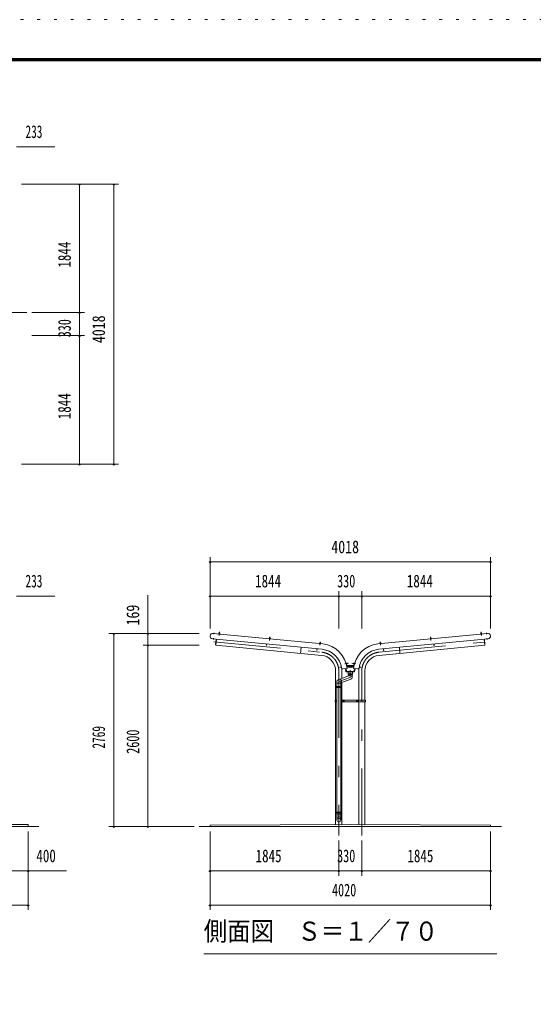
# Model space of a CAD drawing. Units: millimetres, scale not verified, with parts at other scales. Extents: x -31991 to 32006, y -14700 to 14700.
# Drawn here: x 3850 to 11216, y 748 to 14700 of the extents above; entities that cross this region are included whole.
import ezdxf
from ezdxf.enums import TextEntityAlignment as Align

# ---------------------------------------------------------------- set-up
doc = ezdxf.new("R2010")
doc.units = ezdxf.units.MM
doc.header["$LTSCALE"] = 80
doc.linetypes.add('USER3', pattern=[24, 12, -5, 2, -5])
doc.linetypes.add('USER4', pattern=[3, 0.5, -2.5])
for name, color, linetype, lineweight in [('0-2_1-07BOLD', 7, 'Continuous', 18), ('0-3_1-27CENTER', 3, 'USER3', 18), ('0-5_1-57DIM', 3, 'Continuous', 18), ('0-C_F-F1PAPER', 5, 'Continuous', 18), ('0-D_F-E_J_ADD', 5, 'USER4', 18)]:
    doc.layers.add(name, color=color, linetype=linetype, lineweight=lineweight)
doc.styles.add('ＭＳ ゴシック', font='')
doc.styles.get('ＭＳ ゴシック').set_extended_font_data('MS Gothic')

msp = doc.modelspace()

# ---------------------------------------------------------------- linework, layer by layer
at = {"layer": '0-2_1-07BOLD'}
for p, q in [((8195.16, 5746.03), (6622.03, 5897.51)), ((6712.1, 5899.61), (6711.61, 5894.51)), ((6713.24, 5908.86), (6712.39, 5900.09)), ((6718.07, 5893.89), (6718.56, 5898.99)), ((8985.09, 5746.03), (10558.23, 5897.51)), ((10467.02, 5908.86), (10461.05, 5908.29)), ((10462.18, 5893.89), (10461.69, 5898.99)), ((10468.15, 5899.61), (10468.64, 5894.51)), ((6614.65, 5820.87), (8187.48, 5669.41)), ((7433.76, 5830.12), (7433.27, 5825.02)), ((7434.9, 5839.37), (7434.05, 5830.6)), ((7439.73, 5824.4), (7440.22, 5829.5)), ((7440.03, 5830.02), (7440.87, 5838.8)), ((8155.42, 5760.64), (8154.93, 5755.54)), ((8156.56, 5769.88), (8162.53, 5769.31)), ((8161.4, 5754.91), (8161.89, 5760.01)), ((10565.6, 5820.87), (8992.78, 5669.41)), ((9023.69, 5769.88), (9017.72, 5769.31)), ((9018.86, 5754.91), (9018.37, 5760.01)), ((9024.83, 5760.64), (9025.32, 5755.54)), ((9740.52, 5824.4), (9740.03, 5829.5)), ((9745.36, 5839.37), (9746.2, 5830.6)), ((9746.49, 5830.12), (9746.98, 5825.02)), ((7886.46, 5698.4), (7878.12, 5611.71)), ((9293.79, 5698.4), (9302.13, 5611.71)), ((8535.13, 5468.02), (8540.17, 5468.91)), ((8541.3, 5462.51), (8536.25, 5461.62)), ((8550.43, 5464.38), (8541.75, 5462.85)), ((8629.83, 5464.38), (8638.51, 5462.85)), ((8638.96, 5462.51), (8644, 5461.62)), ((8645.13, 5468.02), (8640.08, 5468.91)), ((8380.58, 5135.54), (8380.58, 5358.54)), ((8469.68, 5358.54), (8469.68, 5252.4)), ((8481.02, 5387.84), (8543.11, 5393.43)), ((8529.23, 5392.18), (8534.51, 5352.66)), ((8534.5, 5352.66), (8645.75, 5352.66)), ((8536.56, 5437.66), (8643.7, 5437.66)), ((8640.89, 5422.66), (8539.36, 5422.66)), ((8560.13, 5345.36), (8560.13, 5318.36)), ((8562.62, 5308.24), (8562.62, 5318.36)), ((8617.63, 5318.36), (8617.63, 5308.24)), ((8637.14, 5393.43), (8699.24, 5387.84)), ((8645.75, 5352.66), (8651.03, 5392.18)), ((8710.57, 5358.54), (8710.57, 4940.54)), ((8799.68, 4940.54), (8799.68, 5358.54)), ((8397.62, 5184.47), (8452.62, 5184.47)), ((8397.63, 5206.92), (8397.63, 5135.54)), ((8580.72, 5292.82), (8415.72, 5232.76)), ((8452.62, 5187.67), (8599.53, 5241.14)), ((8452.62, 5135.54), (8452.62, 5206.92)), ((8469.68, 5193.88), (8469.68, 5135.54)), ((8380.58, 4940.54), (8380.58, 5119.54)), ((8396.02, 5135.54), (8396.02, 5119.54)), ((8397.63, 5119.54), (8397.63, 3335.54)), ((8452.63, 3335.54), (8452.63, 5119.54)), ((8454.22, 5119.54), (8454.22, 5135.54)), ((8469.68, 5119.54), (8469.68, 4940.54)), ((8378.98, 4927.54), (8372.88, 4927.54)), ((8378.98, 4914.54), (8378.98, 4940.54)), ((8380.58, 3335.54), (8380.58, 4914.54)), ((8469.68, 4914.54), (8469.68, 3335.54)), ((8471.28, 4940.54), (8471.28, 4914.54)), ((8501.28, 4940.54), (8501.28, 4914.54)), ((8678.98, 4914.54), (8678.98, 4940.54)), ((8708.98, 4940.54), (8708.98, 4914.54)), ((8710.57, 4914.54), (8710.57, 3156.94)), ((8799.68, 3156.5), (8799.68, 4914.54)), ((8801.28, 4914.54), (8801.28, 4940.54)), ((8807.38, 4927.54), (8801.28, 4927.54)), ((8380.58, 3319.54), (8380.58, 3156.14)), ((8396.02, 3335.54), (8396.02, 3319.54)), ((8397.62, 3319.54), (8397.62, 3294.08)), ((8452.62, 3319.54), (8452.62, 3294.08)), ((8454.22, 3319.54), (8454.22, 3335.54)), ((8469.68, 3156.56), (8469.68, 3319.54)), ((-7174.87, 3127.54), (4125.13, 3127.54)), ((3975.13, 3127.54), (3975.13, 3157.54)), ((10755.13, 3127.54), (6425.13, 3127.54))]:
    msp.add_line(p, q, dxfattribs=at)
for points in [[(6706.87, 5894.97), (6706.72, 5893.38), (6722.65, 5891.84), (6722.81, 5893.43)], [(10473.38, 5894.97), (10457.45, 5893.43), (10457.6, 5891.84), (10473.53, 5893.38)], [(7444.47, 5823.95), (7444.31, 5822.35), (7428.39, 5823.89), (7428.54, 5825.48)], [(7434.9, 5839.37), (7440.87, 5838.8), (7440.42, 5839.34), (7435.45, 5839.82)], [(8150.05, 5754.4), (8150.2, 5755.99), (8166.13, 5754.46), (8165.97, 5752.86)], [(9030.21, 5754.4), (9014.28, 5752.86), (9014.13, 5754.46), (9030.06, 5755.99)], [(9735.79, 5823.95), (9735.94, 5822.35), (9751.87, 5823.89), (9751.72, 5825.48)], [(8534.3, 5472.7), (8537.08, 5456.94), (8535.5, 5456.67), (8532.72, 5472.42)], [(8643.18, 5456.94), (8644.75, 5456.67), (8647.53, 5472.42), (8645.96, 5472.7)], [(8378.98, 5119.54), (8378.98, 5135.54), (8471.28, 5135.54), (8471.28, 5119.54)], [(8481.16, 4930.43), (8486.15, 4933.31), (8491.15, 4930.43), (8491.15, 4924.66), (8486.15, 4921.77), (8481.16, 4924.66)], [(8699.1, 4924.66), (8699.1, 4930.43), (8694.1, 4933.31), (8689.1, 4930.43), (8689.1, 4924.66), (8694.1, 4921.77)], [(8471.28, 3319.54), (8378.98, 3319.54), (8378.98, 3335.54), (8471.28, 3335.54)]]:
    msp.add_lwpolyline(points, close=True, dxfattribs=at)
for points in [[(6708.38, 5894.83), (6708.87, 5899.92), (6709.78, 5900.34), (6720.97, 5899.26), (6721.8, 5898.68), (6721.3, 5893.58)], [(6718.36, 5899.51), (6719.21, 5908.29), (6713.24, 5908.86), (6713.78, 5909.31), (6718.76, 5908.83), (6719.21, 5908.29)], [(10471.88, 5894.83), (10471.39, 5899.92), (10470.47, 5900.34), (10459.28, 5899.26), (10458.46, 5898.68), (10458.95, 5893.58)], [(10461.89, 5899.51), (10461.05, 5908.29), (10461.5, 5908.83), (10466.47, 5909.31), (10467.02, 5908.86), (10467.86, 5900.09)], [(6668.9, 5815.64), (6660.85, 5732.03), (6664.03, 5731.72)], [(8176.74, 5582.95), (6663.74, 5728.64), (6672.09, 5815.34)], [(7393.74, 5745.84), (7391.54, 5722.95), (7388.36, 5723.26), (7390.56, 5746.15)], [(7430.04, 5825.34), (7430.53, 5830.43), (7431.44, 5830.85), (7442.64, 5829.77), (7443.46, 5829.19), (7442.97, 5824.09)], [(8151.7, 5755.85), (8152.19, 5760.95), (8153.1, 5761.36), (8164.3, 5760.28), (8165.12, 5759.7), (8164.63, 5754.6)], [(8161.69, 5760.53), (8162.53, 5769.31), (8162.08, 5769.86), (8157.11, 5770.33), (8156.56, 5769.88), (8155.72, 5761.11)], [(9003.52, 5582.95), (10516.52, 5728.64), (10508.17, 5815.34)], [(9028.56, 5755.85), (9028.07, 5760.95), (9027.15, 5761.36), (9015.95, 5760.28), (9015.14, 5759.7), (9015.63, 5754.6)], [(9018.56, 5760.53), (9017.72, 5769.31), (9018.17, 5769.86), (9023.15, 5770.33), (9023.69, 5769.88), (9024.54, 5761.11)], [(9750.22, 5825.34), (9749.73, 5830.43), (9748.81, 5830.85), (9737.62, 5829.77), (9736.8, 5829.19), (9737.29, 5824.09)], [(9740.23, 5830.02), (9739.39, 5838.8), (9739.83, 5839.34), (9744.81, 5839.82), (9745.36, 5839.37), (9739.39, 5838.8)], [(9786.51, 5745.84), (9788.71, 5722.95), (9791.9, 5723.26), (9789.7, 5746.15)], [(10511.36, 5815.64), (10519.41, 5732.03), (10516.22, 5731.72)], [(8115.4, 5676.35), (8113.2, 5653.47), (8110.02, 5653.77), (8112.22, 5676.66)], [(9064.85, 5676.35), (9067.05, 5653.47), (9070.24, 5653.77), (9068.03, 5676.66)], [(8536.82, 5458.43), (8541.87, 5459.32), (8542.21, 5460.26), (8540.25, 5471.34), (8539.6, 5472.11), (8534.56, 5471.22)], [(8540.71, 5468.75), (8549.39, 5470.29), (8550.43, 5464.38), (8550.84, 5464.96), (8549.97, 5469.88), (8549.39, 5470.29)], [(8639.55, 5468.75), (8630.87, 5470.29), (8629.83, 5464.38), (8629.42, 5464.96), (8630.29, 5469.88), (8630.87, 5470.29)], [(8643.44, 5458.43), (8638.39, 5459.32), (8638.05, 5460.26), (8640, 5471.34), (8640.65, 5472.11), (8645.69, 5471.22)], [(8462.86, 5413.19), (8440.21, 5409.2), (8439.66, 5412.35), (8462.28, 5416.34)], [(8658.3, 5391.52), (8652.14, 5345.36), (8528.11, 5345.36), (8521.95, 5391.52)], [(8540.14, 5417.83), (8590.13, 5406.27), (8640.12, 5417.83)], [(8560.13, 5318.36), (8620.13, 5318.36), (8620.13, 5345.36)], [(8617.63, 5266.98), (8617.63, 5286.25), (8619.63, 5308.24), (8560.62, 5308.24), (8562.63, 5286.24)], [(8717.39, 5413.19), (8740.04, 5409.2), (8740.6, 5412.35), (8717.97, 5416.34)], [(8397.63, 4914.54), (8372.88, 4914.54), (8372.88, 4940.54), (8397.63, 4940.54)], [(8452.63, 4914.54), (8807.38, 4914.54), (8807.38, 4940.54), (8452.63, 4940.54)], [(8395.62, 3294.08), (8454.62, 3294.08), (8452.62, 3244.42), (8452.62, 3218.57)], [(8397.63, 3218.57), (8397.63, 3244.42), (8395.62, 3294.08)], [(3975.13, 3157.54), (-7024.87, 3157.54), (-7024.87, 3127.54)], [(6580.13, 3127.54), (6580.13, 3147.54), (8590.13, 3157.54), (10600.13, 3147.54), (10600.13, 3127.54)]]:
    msp.add_lwpolyline(points, dxfattribs=at)
for centre, radius in [((8486.15, 4927.54), 6.25), ((8486.15, 4927.54), 4.9), ((8694.1, 4927.54), 6.25), ((8694.1, 4927.54), 4.9)]:
    msp.add_circle(centre, radius, dxfattribs=at)
for centre, radius, start, end in [((6619.75, 5859.15), 38.62, 82.41238, 262.41238), ((6707.53, 5891.29), 2, 84.4998, 264.4998), ((6710.25, 5897.41), 2.88, 50.11574, 110.11574), ((6714.35, 5889.1), 10.75, 66.91203, 102.08795), ((6719.95, 5896.47), 2.88, 58.88425, 118.88425), ((6721.46, 5889.94), 2, 264.50061, 84.50061), ((10458.79, 5889.94), 2, 95.49939, 275.49939), ((10460.3, 5896.47), 2.88, 61.11575, 121.11575), ((10465.9, 5889.1), 10.75, 77.91205, 113.08797), ((10470, 5897.41), 2.88, 69.88426, 129.88426), ((10472.73, 5891.29), 2, 275.5002, 95.5002), ((10560.5, 5859.15), 38.62, 277.58762, 97.58762), ((7429.19, 5821.8), 2, 84.4998, 264.4998), ((7431.91, 5827.92), 2.88, 50.11574, 110.11574), ((7436.01, 5819.61), 10.75, 66.91203, 102.08795), ((7441.61, 5826.98), 2.88, 58.88425, 118.88425), ((7443.12, 5820.46), 2, 264.50061, 84.50061), ((8150.85, 5752.31), 2, 84.4998, 264.4998), ((8153.58, 5758.43), 2.88, 50.11574, 110.11574), ((8157.67, 5750.12), 10.75, 66.91203, 102.08795), ((8163.28, 5757.49), 2.88, 58.88425, 118.88425), ((8164.78, 5750.97), 2, 264.50061, 84.50061), ((8155.13, 5358.54), 389.55, 5.13863, 84.10165), ((9025.13, 5358.54), 389.55, 95.89835, 174.86137), ((9015.47, 5750.97), 2, 95.49939, 275.49939), ((9016.98, 5757.49), 2.88, 61.11575, 121.11575), ((9022.58, 5750.12), 10.75, 77.91205, 113.08797), ((9026.67, 5758.43), 2.88, 69.88426, 129.88426), ((9029.4, 5752.31), 2, 275.5002, 95.5002), ((9737.13, 5820.46), 2, 95.49939, 275.49939), ((9738.64, 5826.98), 2.88, 61.11575, 121.11575), ((9744.24, 5819.61), 10.75, 77.91205, 113.08797), ((9748.34, 5827.92), 2.88, 69.88426, 129.88426), ((9751.07, 5821.8), 2, 275.5002, 95.5002), ((8155.13, 5358.54), 225.45, 0, 84.50003), ((8155.13, 5358.54), 312.55, 7.76237, 84.05869), ((9025.13, 5358.54), 312.55, 95.94131, 172.23763), ((9025.13, 5358.54), 225.45, 95.49997, 180), ((8530.55, 5471.02), 2.38, 10.01471, 190.01471), ((8533.67, 5457.36), 1.68, 190.00774, 10.00774), ((8537.55, 5470.1), 2.88, 335.62325, 35.62325), ((8530.64, 5463.93), 10.75, 352.41954, 27.59546), ((8539.25, 5460.5), 2.88, 344.39175, 44.39175), ((8641.01, 5460.5), 2.88, 135.60825, 195.60825), ((8649.61, 5463.93), 10.75, 152.40454, 187.58046), ((8642.7, 5470.1), 2.88, 144.37675, 204.37675), ((8646.58, 5457.36), 1.68, 169.99226, 349.99226), ((8649.7, 5471.02), 2.38, 349.98529, 169.98529), ((8479.67, 5402.78), 15, 187.76337, 275.1433), ((8155.13, 5358.54), 314.55, 0, 6.42661), ((8700.58, 5402.78), 15, 264.8567, 352.23663), ((9025.13, 5358.54), 314.55, 173.57339, 180), ((8425.13, 5206.92), 27.5, 110.0018, 180), ((8421.33, 5205.54), 44.27, 341.60916, 58.39587), ((8590.13, 5266.98), 27.5, 289.99896, 110.00061), ((8425.13, 3243.44), 27.55, 3.55867, 176.44133), ((8425.13, 3216.86), 27.55, 3.55867, 176.44133), ((8425.13, 3220.28), 27.55, 183.56303, 356.43697)]:
    msp.add_arc(centre, radius, start, end, dxfattribs=at)
at = {"layer": '0-3_1-27CENTER'}
for p, q in [((3955.13, 10496.54), (-7004.87, 10496.54)), ((-7004.87, 10166.54), (3955.13, 10166.54)), ((6638.85, 5906.31), (6637.17, 5888.85)), ((6712.14, 5866.17), (6717.1, 5917.69)), ((10463.15, 5917.69), (10468.11, 5866.17)), ((10543.09, 5888.85), (10541.41, 5906.31)), ((6631.63, 5831.29), (6629.61, 5810.38)), ((6634.96, 5776.16), (8181.01, 5627.3)), ((7433.8, 5796.68), (7438.77, 5848.2)), ((8155.46, 5727.19), (8160.42, 5778.71)), ((8999.25, 5627.3), (10545.29, 5776.16)), ((9019.83, 5778.71), (9024.79, 5727.19)), ((9741.49, 5848.2), (9746.45, 5796.68)), ((10550.64, 5810.38), (10548.63, 5831.29)), ((8566.65, 5470.28), (8509.81, 5460.26)), ((8670.44, 5460.26), (8613.61, 5470.28)), ((8425.13, 5358.54), (8425.13, 2998.86)), ((8755.13, 2998.86), (8755.13, 5358.54)), ((8498.65, 4927.54), (8473.65, 4927.54)), ((8486.15, 4940.04), (8486.15, 4915.04)), ((8706.6, 4927.54), (8681.6, 4927.54)), ((8694.1, 4940.04), (8694.1, 4915.04))]:
    msp.add_line(p, q, dxfattribs=at)
msp.add_lwpolyline([(8590.13, 5370.96), (8590.13, 5266.98), (8425.13, 5206.92)], dxfattribs=at)
for centre, start, end in [((8155.13, 5358.54), 0, 84.50003), ((9025.13, 5358.54), 95.49997, 180)]:
    msp.add_arc(centre, 270, start, end, dxfattribs=at)
at = {"layer": '0-5_1-57DIM'}
for p, q in [((3808.13, 12875.53), (4357.63, 12875.53)), ((3878.13, 12340.54), (5270.13, 12340.54)), ((4724.13, 12340.54), (4696.13, 12340.54)), ((4710.13, 12340.54), (4710.13, 10496.54)), ((5214.13, 12340.54), (5186.13, 12340.54)), ((5200.13, 12340.54), (5200.13, 8322.54)), ((4780.13, 10496.54), (4025.13, 10496.54)), ((4724.13, 10496.54), (4696.13, 10496.54)), ((4710.13, 10496.54), (4710.13, 10166.54)), ((4025.13, 10166.54), (4780.13, 10166.54)), ((4724.13, 10166.54), (4696.13, 10166.54)), ((4710.13, 10166.54), (4710.13, 8322.54)), ((3878.13, 8322.54), (5270.13, 8322.54)), ((4724.13, 8322.54), (4696.13, 8322.54)), ((5214.13, 8322.54), (5186.13, 8322.54)), ((6581.13, 5966.54), (6581.13, 6992.54)), ((10599.13, 5966.54), (10599.13, 6992.54)), ((6595.13, 6922.54), (6567.13, 6922.54)), ((6581.13, 6922.54), (10599.13, 6922.54)), ((10613.13, 6922.54), (10585.13, 6922.54)), ((3808.13, 6432.54), (4357.63, 6432.54)), ((5690.13, 5896.54), (5690.13, 6446.04)), ((6595.13, 6432.54), (6567.13, 6432.54)), ((6581.13, 6432.54), (8425.13, 6432.54)), ((8439.13, 6432.54), (8411.13, 6432.54)), ((8425.13, 5966.54), (8425.13, 6502.54)), ((8425.13, 6432.54), (8755.13, 6432.54)), ((8769.13, 6432.54), (8741.13, 6432.54)), ((8755.13, 6502.54), (8755.13, 5966.54)), ((8755.13, 6432.54), (10599.13, 6432.54)), ((10613.13, 6432.54), (10585.13, 6432.54)), ((5130.13, 5896.54), (6425.13, 5896.54)), ((5214.13, 5896.54), (5186.13, 5896.54)), ((5200.13, 3127.54), (5200.13, 5896.54)), ((5704.13, 5896.54), (5676.13, 5896.54)), ((5690.13, 5727.54), (5690.13, 5896.54)), ((6425.13, 5727.54), (5620.13, 5727.54)), ((5704.13, 5727.54), (5676.13, 5727.54)), ((5690.13, 3127.54), (5690.13, 5727.54)), ((6355.13, 3127.54), (5130.13, 3127.54)), ((5214.13, 3127.54), (5186.13, 3127.54)), ((5704.13, 3127.54), (5676.13, 3127.54)), ((3975.13, 3057.54), (3975.13, 1932.54)), ((6580.13, 3057.54), (6580.13, 1932.54)), ((10600.13, 1932.54), (10600.13, 3057.54)), ((8425.13, 2928.86), (8425.13, 2422.54)), ((8755.13, 2422.54), (8755.13, 2928.86)), ((3575.13, 2492.54), (3975.13, 2492.54)), ((3989.13, 2492.54), (3961.13, 2492.54)), ((3975.13, 2492.54), (4524.63, 2492.54)), ((6594.13, 2492.54), (6566.13, 2492.54)), ((6580.13, 2492.54), (8425.13, 2492.54)), ((8439.13, 2492.54), (8411.13, 2492.54)), ((8425.13, 2492.54), (8755.13, 2492.54)), ((8769.13, 2492.54), (8741.13, 2492.54)), ((8755.13, 2492.54), (10600.13, 2492.54)), ((10614.13, 2492.54), (10586.13, 2492.54)), ((-7024.87, 2002.54), (3975.13, 2002.54)), ((3989.13, 2002.54), (3961.13, 2002.54)), ((6594.13, 2002.54), (6566.13, 2002.54)), ((6580.13, 2002.54), (10600.13, 2002.54)), ((10614.13, 2002.54), (10586.13, 2002.54)), ((6490.13, 1302.54), (10690.13, 1302.54))]:
    msp.add_line(p, q, dxfattribs=at)
for centre in [(4710.13, 12340.54), (5200.13, 12340.54), (4710.13, 10496.54), (4710.13, 10166.54), (4710.13, 8322.54), (5200.13, 8322.54), (6581.13, 6922.54), (10599.13, 6922.54), (6581.13, 6432.54), (8425.13, 6432.54), (8755.13, 6432.54), (10599.13, 6432.54), (5200.13, 5896.54), (5690.13, 5896.54), (5690.13, 5727.54), (5200.13, 3127.54), (5690.13, 3127.54), (3975.13, 2492.54), (6580.13, 2492.54), (8425.13, 2492.54), (8755.13, 2492.54), (10600.13, 2492.54), (3975.13, 2002.54), (6580.13, 2002.54), (10600.13, 2002.54)]:
    msp.add_arc(centre, 14, 180, 0, dxfattribs=at)
at = {"layer": '0-C_F-F1PAPER'}
for points in [[(31305.67, -14000), (-8874.33, -14000), (-8874.33, 14140), (31305.67, 14140)], [(31302.17, -13996.5), (31302.17, 14136.5), (-8870.83, 14136.5), (-8870.83, -13996.5)], [(31298.67, -13993), (31298.67, 14133), (-8867.33, 14133), (-8867.33, -13993)], [(31295.17, -13989.5), (-8863.83, -13989.5), (-8863.83, 14129.5), (31295.17, 14129.5)], [(31291.67, -13986), (31291.67, 14126), (-8860.33, 14126), (-8860.33, -13986)], [(31288.17, -13982.5), (-8856.83, -13982.5), (-8856.83, 14122.5), (31288.17, 14122.5)], [(31284.67, -13979), (31284.67, 14119), (-8853.33, 14119), (-8853.33, -13979)], [(31281.17, -13975.5), (-8849.83, -13975.5), (-8849.83, 14115.5), (31281.17, 14115.5)], [(31277.67, -13972), (-8846.33, -13972), (-8846.33, 14112), (31277.67, 14112)], [(31274.17, -13968.5), (-8842.83, -13968.5), (-8842.83, 14108.5), (31274.17, 14108.5)], [(31270.67, -13965), (31270.67, 14105), (-8839.33, 14105), (-8839.33, -13965)]]:
    msp.add_lwpolyline(points, close=True, dxfattribs=at)
at = {"layer": '0-D_F-E_J_ADD'}
msp.add_lwpolyline([(32005.67, -14700), (-9574.33, -14700), (-9574.33, 14700), (32005.67, 14700)], close=True, dxfattribs=at)

# ---------------------------------------------------------------- texts
at = {"layer": '0-5_1-57DIM', "color": 7, "style": 'ＭＳ ゴシック'}
for s, height, width, p in [('233', 182.3, 0.65, (3936.68, 12945.53)), ('4018', 182.3, 0.8, (8318.52, 6992.54)), ('233', 182.3, 0.65, (3936.68, 6502.54)), ('1844', 182.3, 0.75, (7226.55, 6502.54)), ('330', 182.3, 0.7, (8401.37, 6502.54)), ('1844', 182.3, 0.75, (9400.55, 6502.54)), ('400', 182.3, 0.75, (4092.2, 2562.54)), ('1845', 182.3, 0.75, (7233.51, 2562.54)), ('330', 182.3, 0.7, (8401.37, 2562.54)), ('1845', 182.3, 0.75, (9408.51, 2562.54)), ('4020', 182.3, 0.7, (8328.47, 2072.54)), ('側面図\u3000Ｓ＝１／７０', 273.5, 0.9, (6490.13, 1409.85))]:
    msp.add_text(s, height=height, dxfattribs=dict(at, width=width)).set_placement(p, align=Align.BOTTOM_LEFT)
for s, width, p in [('1844', 0.75, (4640.13, 11141.96)), ('330', 0.7, (4640.13, 10142.78)), ('4018', 0.8, (5130.13, 10059.94)), ('1844', 0.75, (4640.13, 8967.96)), ('169', 0.8, (5620.13, 6011.59)), ('2769', 0.65, (5130.13, 4247.11)), ('2600', 0.7, (5620.13, 4171.69))]:
    msp.add_text(s, height=182.3, rotation=90, dxfattribs=dict(at, width=width)).set_placement(p, align=Align.BOTTOM_LEFT)

doc.saveas('drawing.dxf')
